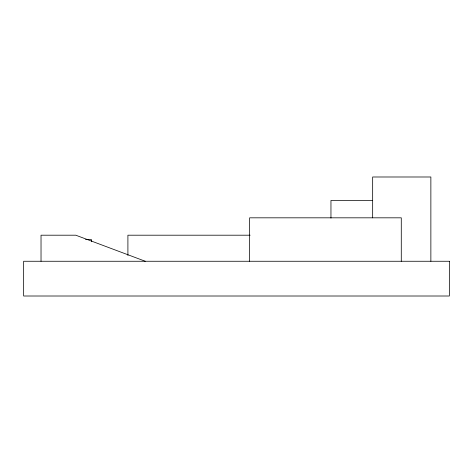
<?xml version="1.0" encoding="UTF-8"?>
<svg xmlns="http://www.w3.org/2000/svg" width="473" height="473" viewBox="0 0 473 473"><rect width="100%" height="100%" fill="white"/><g stroke="black" fill="none" stroke-linecap="round" stroke-linejoin="round"><path stroke-width="0.71" d="M372.659 200.428L330.958 200.428L330.958 218.094M250.122 235.199L127.905 235.199L127.905 255.467M85.566 239.539L91.413 239.539L91.413 241.715M145.276 261.262L75.775 235.199L41.027 235.199L41.027 261.262M430.868 261.262L430.868 176.991L372.659 176.991L372.659 217.822M401.281 261.262L401.281 217.822L249.643 217.822L249.643 261.262M449.35 261.262L23.65 261.262L23.65 296.009L449.35 296.009L449.35 261.262"/></g></svg>
